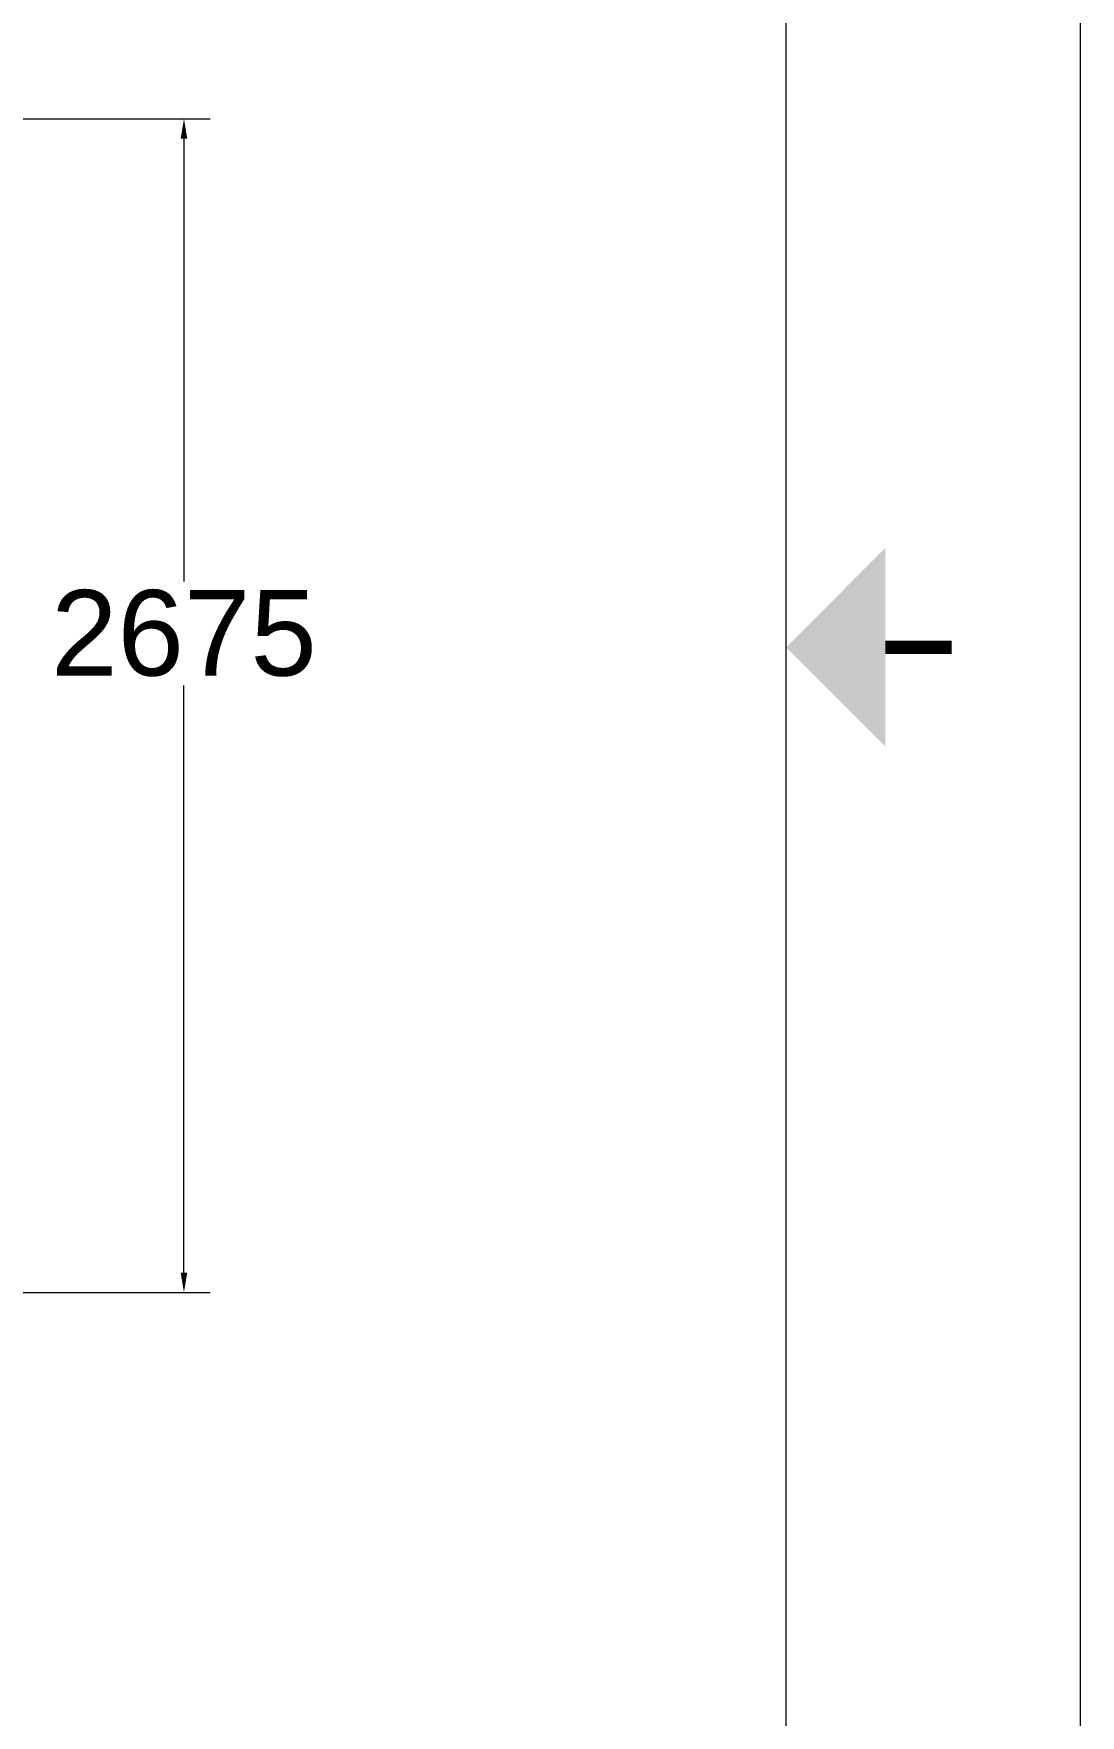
# Model space of a CAD drawing. Header units: millimetres. Extents: x 907 to 806139, y 2004 to 615514.
# Drawn here: x 745520 to 806139, y 246914 to 344287 of the extents above; entities that cross this region are included whole.
import ezdxf
from ezdxf.enums import TextEntityAlignment as Align

# ---------------------------------------------------------------- set-up
doc = ezdxf.new("R2010")
doc.units = ezdxf.units.MM
doc.header["$LTSCALE"] = 25.4
doc.layers.get('Defpoints').update_dxf_attribs({"lineweight": 5})
doc.layers.add('Title Block', color=7, linetype='Continuous', lineweight=5)
doc.styles.add('ACANSTS', font='romans.shx', dxfattribs={"height": 25.4})
doc.styles.add('Roman', font='arial.ttf')
doc.styles.get("Standard").update_dxf_attribs({"font": 'arial.ttf'})
doc.dimstyles.new('ISO-25', dxfattribs={"dimscale": 30, "dimtxt": 38.1, "dimasz": 38.1, "dimexe": 50.8, "dimexo": 50.8, "dimgap": 15.875, "dimtad": 1, "dimtih": 1, "dimtoh": 1, "dimdec": 1, "dimlfac": 0.03937, "dimdsep": 46, "dimtxsty": 'Standard', "dimcen": 63.5, "dimclrd": 7, "dimclre": 7, "dimclrt": 7, "dimadec": 0, "dimazin": 0, "dimtfac": 1, "dimtdec": 1, "dimtmove": 0, "dimatfit": 3, "dimfxl": 25.4, "dimlwd": 5, "dimlwe": 5, "dimarcsym": 0})

# ---------------------------------------------------------------- blocks, each defined once
blk = doc.blocks.new('LONE STAR BLOWER TITLE BLOCK (SIZE A)')
at = {"layer": 'Title Block', "lineweight": 15}
for p, q in [((600.075, 0), (600.075, 457.2)), ((587.375, 12.7), (587.375, 444.5))]:
    blk.add_line(p, q, dxfattribs=at)
at = {"layer": 'Title Block', "lineweight": 15, "const_width": 0.572}
blk.add_lwpolyline([(594.519, 228.6), (591.661, 228.6)], dxfattribs=at)
at = {"layer": 'Title Block', "lineweight": 15}
blk.add_solid([(591.661, 224.314), (591.661, 232.886), (587.375, 228.6)], dxfattribs=at)
at = {"layer": 'Title Block', "lineweight": 15, "style": 'ACANSTS'}
for tag, p, height in [('DRAWN_DATE', (402.657, 58.472), 3.429), ('DRAWN_BY', (375.455, 58.156), 3.429), ('DRAWING_SUBTITLE', (450.179, 50.212), 5.144), ('CHECKED_BY', (376.02, 49.373), 3.429), ('CHECK_DATE', (402.181, 49.496), 3.429), ('ENGINEER', (375.867, 40.952), 3.429), ('ENG_DATE', (401.953, 40.924), 3.429), ('DRAWING_SUBTITLE', (450.116, 39.354), 5.144), ('MANUFACTURING', (375.757, 32.379), 3.429), ('MFG_DATE', (401.98, 32.456), 3.429), ('CONTROL', (375.757, 23.807), 3.429), ('CONTROL_DATE', (401.98, 23.884), 3.429), ('CAGE_CODE', (455.358, 23.273), 3.429), ('MODEL_FILE_NAME', (230.141, 15.522), 3.429), ('APPROVED_BY', (375.471, 14.544), 3.429), ('APPROVAL_DATE', (401.769, 14.473), 3.429)]:
    blk.add_attdef(tag, p, '', height=height, dxfattribs=at)
at = {"layer": 'Title Block', "lineweight": 15, "style": 'Roman', "flags": 8}
for tag, height, p in [('DWG_NUMBER', 7.144, (484.287, 29.145)), ('SCALE', 3.429, (459.829, 17.884)), ('SHEETNUMBER', 3.429, (539.893, 17.884)), ('TOTA_SHEETS', 3.429, (556.105, 17.82))]:
    blk.add_attdef(tag, text='', height=height, dxfattribs=at).set_placement(p, align=Align.TOP_LEFT)
at = {"layer": 'Title Block', "lineweight": 15, "style": 'ACANSTS'}
blk.add_attdef('REVISION', text='', height=3.429, dxfattribs=at).set_placement((580.377, 22.69), align=Align.CENTER)
blk = doc.blocks.new('*D150')
at = {"color": 7, "linetype": 'Continuous', "lineweight": 5, "transparency": 16777216}
for p, q in [((741599, 339353), (755750, 339353)), ((754226, 338210), (754226, 312563)), ((754226, 272551), (754226, 306553)), ((731820, 271408), (755750, 271408))]:
    blk.add_line(p, q, dxfattribs=at)
at = {"color": 7, "transparency": 16777216}
for points in [[(754035, 338210), (754416, 338210), (754226, 339353)], [(754035, 272551), (754416, 272551), (754226, 271408)]]:
    blk.add_solid(points, dxfattribs=at)
at = {"layer": 'Defpoints', "color": 0, "transparency": 16777216}
for p in [(740075, 339353), (730296, 271408), (754226, 271408)]:
    blk.add_point(p, dxfattribs=at)
at = {"color": 7, "lineweight": 5, "transparency": 16777216, "insert": (754226, 309558), "char_height": 4953, "attachment_point": 5, "style": 'Roman'}
blk.add_mtext('2675', dxfattribs=at)

msp = doc.modelspace()

# ---------------------------------------------------------------- block references
at = {"xscale": 1341.885352952126, "yscale": 1341.885352952126, "zscale": 1341.885352952126}
msp.add_blockref('LONE STAR BLOWER TITLE BLOCK (SIZE A)', (907.34, 2004.12), dxfattribs=at)

# ---------------------------------------------------------------- dimensions: what is measured, and where the dimension line sits
at = {"color": 7, "lineweight": 5}
dim = msp.add_linear_dim(base=(754225.84, 271408.06), p1=(740075.36, 339353.06), p2=(730296.32, 271408.06), angle=90, dimstyle='ISO-25', override={"dimscale": 30, "dimtxt": 165.1, "dimdec": 0, "dimpost": '\\X', "dimtxsty": 'Roman', "dimtmove": 1}, dxfattribs=at)
dim.commit()
dim.dimension.update_dxf_attribs({"geometry": '*D150', "text_midpoint": (754225.84, 309558), "dimtype": 160})

doc.saveas('drawing.dxf')
